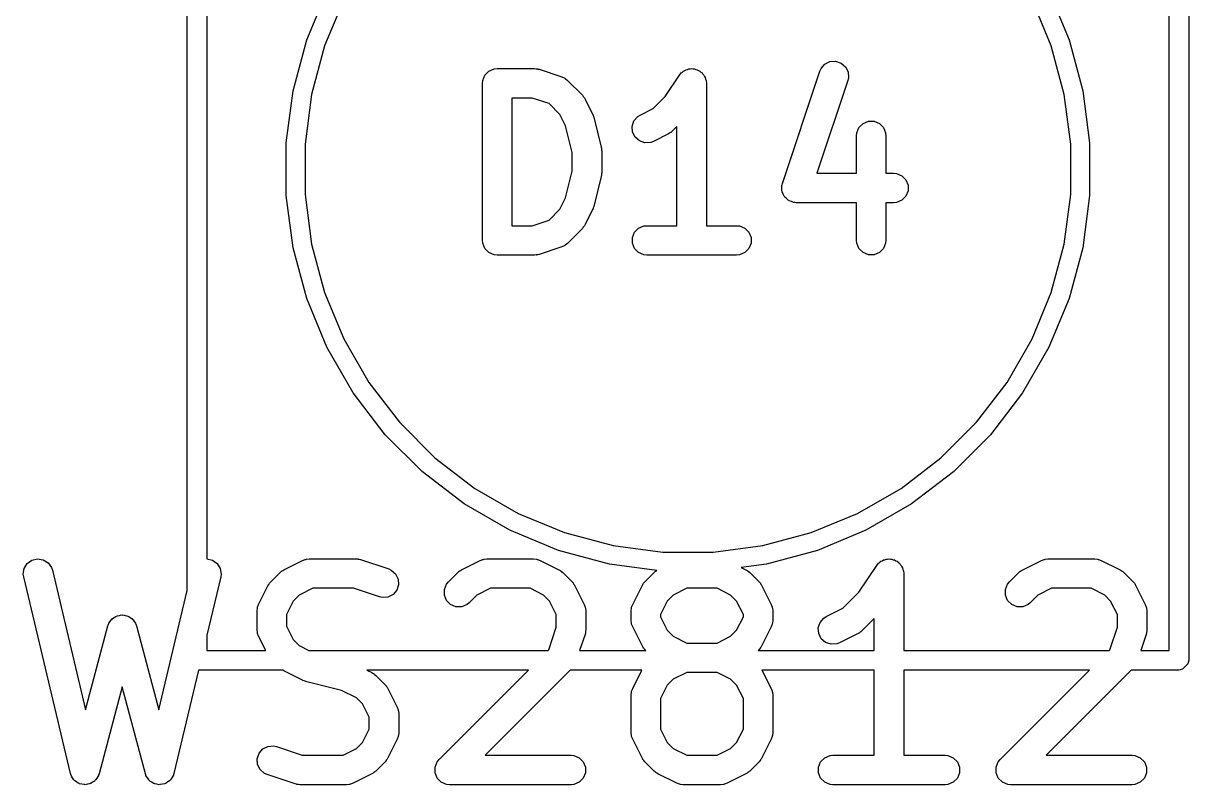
# Model space of a CAD drawing. Header units: millimetres. Extents: x 73 to 176, y -160 to -92.
# Drawn here: x 89.54 to 95.47, y -100.07 to -96.19 of the extents above; entities that cross this region are included whole.
import ezdxf

# ---------------------------------------------------------------- set-up
doc = ezdxf.new("R2010")
doc.units = ezdxf.units.MM
doc.layers.add('F.Fab', color=9, linetype='CONTINUOUS', true_color=0xafafaf)

msp = doc.modelspace()

# ---------------------------------------------------------------- linework, layer by layer
at = {"layer": 'F.Fab', "linetype": 'CONTINUOUS'}
for p, q in [((90.371, -99.077014), (90.371, -94.432)), ((95.471, -94.432), (95.471, -99.432)), ((95.371, -99.382), (95.371, -94.482)), ((90.471, -95.45271), (90.471, -98.915938)), ((90.979793, -96.273049), (91.082411, -96.025308)), ((91.168346, -96.067687), (91.070524, -96.303848)), ((94.771476, -96.303848), (94.673654, -96.067687)), ((94.759589, -96.025308), (94.862207, -96.273049)), ((90.91039, -96.532065), (90.979793, -96.273049)), ((91.070524, -96.303848), (91.004365, -96.550758)), ((94.837635, -96.550758), (94.771476, -96.303848)), ((94.862207, -96.273049), (94.93161, -96.532065)), ((91.887211, -96.452627), (91.907903, -96.431935)), ((91.907903, -96.431935), (91.934939, -96.420736)), ((91.934939, -96.420736), (91.949571, -96.419295)), ((91.949571, -96.419295), (92.140047, -96.419295)), ((92.140047, -96.419295), (92.147452, -96.420024)), ((92.147452, -96.420024), (92.149427, -96.419884)), ((92.149427, -96.419884), (92.152024, -96.420474)), ((92.152024, -96.420474), (92.154679, -96.420736)), ((92.154679, -96.420736), (92.15651, -96.421494)), ((92.15651, -96.421494), (92.163764, -96.423144)), ((92.163764, -96.423144), (92.27805, -96.461239)), ((92.893128, -96.437185), (92.898379, -96.431935)), ((92.898379, -96.431935), (92.905168, -96.429122)), ((92.905168, -96.429122), (92.911274, -96.425034)), ((92.911274, -96.425034), (92.918554, -96.423577)), ((92.918554, -96.423577), (92.925415, -96.420736)), ((92.925415, -96.420736), (92.932764, -96.420736)), ((92.932764, -96.420736), (92.939969, -96.419295)), ((92.939969, -96.419295), (92.947253, -96.420736)), ((92.947253, -96.420736), (92.954679, -96.420736)), ((92.954679, -96.420736), (92.961467, -96.423547)), ((92.961467, -96.423547), (92.968676, -96.424974)), ((92.968676, -96.424974), (92.974854, -96.429093)), ((92.974854, -96.429093), (92.981715, -96.431935)), ((92.981715, -96.431935), (92.98691, -96.43713)), ((93.402229, -97.003911), (93.592706, -96.432483)), ((93.592706, -96.432483), (93.5987, -96.419058)), ((93.5987, -96.419058), (93.617874, -96.396951)), ((93.617874, -96.396951), (93.644047, -96.383864)), ((93.644047, -96.383864), (93.673237, -96.381789)), ((93.673237, -96.381789), (93.701, -96.391043)), ((93.701, -96.391043), (93.723107, -96.410217)), ((93.723107, -96.410217), (93.736193, -96.436391)), ((91.874571, -96.494295), (91.876012, -96.479663)), ((91.874571, -97.294295), (91.874571, -96.494295)), ((91.876012, -96.479663), (91.887211, -96.452627)), ((92.27805, -96.461239), (92.291475, -96.467233)), ((92.291475, -96.467233), (92.29351, -96.468998)), ((92.29351, -96.468998), (92.296001, -96.47003)), ((92.296001, -96.47003), (92.307366, -96.479357)), ((92.307366, -96.479357), (92.383556, -96.555547)), ((92.80557, -96.5608), (92.877643, -96.452692)), ((92.877643, -96.452692), (92.877677, -96.452649)), ((92.877677, -96.452649), (92.877687, -96.452627)), ((92.877687, -96.452627), (92.877738, -96.452575)), ((92.877738, -96.452575), (92.886959, -96.441317)), ((92.886959, -96.441317), (92.893128, -96.437185)), ((92.98691, -96.43713), (92.993025, -96.441207)), ((92.993025, -96.441207), (92.997156, -96.447376)), ((92.997156, -96.447376), (93.002407, -96.452627)), ((93.002407, -96.452627), (93.005219, -96.459416)), ((93.005219, -96.459416), (93.009308, -96.465522)), ((93.009308, -96.465522), (93.010764, -96.472802)), ((93.010764, -96.472802), (93.013606, -96.479663)), ((93.013606, -96.479663), (93.015031, -96.494141)), ((93.015031, -96.494141), (93.015047, -96.494217)), ((93.015047, -96.494217), (93.015041, -96.494242)), ((93.015041, -96.494242), (93.015047, -96.494295)), ((93.015047, -96.494295), (93.015047, -97.219295)), ((93.735008, -96.479917), (93.577437, -96.952628)), ((93.738268, -96.465581), (93.735008, -96.479917)), ((93.736193, -96.436391), (93.738268, -96.465581)), ((90.875389, -96.797924), (90.91039, -96.532065)), ((91.004365, -96.550758), (90.971, -96.80419)), ((94.871, -96.80419), (94.837635, -96.550758)), ((94.93161, -96.532065), (94.966611, -96.797924)), ((92.127877, -96.569295), (92.024571, -96.569295)), ((92.024571, -96.569295), (92.024571, -97.219295)), ((92.213819, -96.597942), (92.127877, -96.569295)), ((92.268883, -96.653006), (92.213819, -96.597942)), ((92.383556, -96.555547), (92.388276, -96.561297)), ((92.388276, -96.561297), (92.389773, -96.562596)), ((92.389773, -96.562596), (92.391192, -96.56485)), ((92.391192, -96.56485), (92.392884, -96.566912)), ((92.392884, -96.566912), (92.393642, -96.568744)), ((92.393642, -96.568744), (92.397605, -96.575039)), ((92.397605, -96.575039), (92.4357, -96.65123)), ((92.743238, -96.623131), (92.80557, -96.5608)), ((92.297853, -96.710945), (92.268883, -96.653006)), ((92.4357, -96.65123), (92.436109, -96.652299)), ((92.436109, -96.652299), (92.436432, -96.652735)), ((92.436432, -96.652735), (92.43863, -96.658886)), ((92.43863, -96.658886), (92.440955, -96.664962)), ((92.440955, -96.664962), (92.440993, -96.6655)), ((92.440993, -96.6655), (92.441379, -96.66658)), ((92.441379, -96.66658), (92.479475, -96.818962)), ((92.646318, -96.685724), (92.665491, -96.663616)), ((92.665491, -96.663616), (92.677934, -96.655784)), ((92.677934, -96.655784), (92.743238, -96.623131)), ((92.331714, -96.846387), (92.297853, -96.710945)), ((92.637064, -96.713485), (92.646318, -96.685724)), ((92.639138, -96.742675), (92.637064, -96.713485)), ((92.865047, -96.713455), (92.840699, -96.737804)), ((92.865047, -97.219295), (92.865047, -96.713455)), ((93.780774, -96.746329), (93.791973, -96.719293)), ((93.791973, -96.719293), (93.812665, -96.698601)), ((93.812665, -96.698601), (93.839701, -96.687402)), ((93.839701, -96.687402), (93.868965, -96.687402)), ((93.868965, -96.687402), (93.896001, -96.698601)), ((93.896001, -96.698601), (93.916693, -96.719293)), ((93.916693, -96.719293), (93.927892, -96.746329)), ((92.652225, -96.76885), (92.639138, -96.742675)), ((92.674333, -96.788023), (92.652225, -96.76885)), ((92.702094, -96.797277), (92.674333, -96.788023)), ((92.745016, -96.789948), (92.731284, -96.795203)), ((92.821207, -96.751853), (92.745016, -96.789948)), ((92.827506, -96.747888), (92.821207, -96.751853)), ((92.829334, -96.747131), (92.827506, -96.747888)), ((92.83139, -96.745442), (92.829334, -96.747131)), ((92.83365, -96.744021), (92.83139, -96.745442)), ((92.834949, -96.742522), (92.83365, -96.744021)), ((92.840699, -96.737804), (92.834949, -96.742522)), ((93.779333, -96.760961), (93.780774, -96.746329)), ((93.779333, -96.952628), (93.779333, -96.760961)), ((93.927892, -96.746329), (93.929333, -96.760961)), ((93.929333, -96.760961), (93.929333, -96.952628)), ((90.875389, -96.80419), (90.875389, -96.797924)), ((90.875389, -97.066076), (90.875389, -96.80419)), ((90.971, -96.80419), (90.971, -97.05981)), ((92.331714, -96.942202), (92.331714, -96.846387)), ((92.479475, -96.818962), (92.47985, -96.821498)), ((92.47985, -96.821498), (92.480273, -96.82252)), ((92.480273, -96.82252), (92.480815, -96.828032)), ((92.480815, -96.828032), (92.481625, -96.833506)), ((92.481625, -96.833506), (92.481462, -96.834598)), ((92.481462, -96.834598), (92.481714, -96.837152)), ((92.481714, -96.837152), (92.481714, -96.951438)), ((92.731284, -96.795203), (92.702094, -96.797277)), ((94.871, -97.05981), (94.871, -96.80419)), ((94.966611, -96.797924), (94.966611, -97.066076)), ((92.297853, -97.077643), (92.331714, -96.942202)), ((92.47985, -96.967091), (92.479475, -96.969628)), ((92.480273, -96.96607), (92.47985, -96.967091)), ((92.480815, -96.960557), (92.480273, -96.96607)), ((92.481625, -96.955084), (92.480815, -96.960557)), ((92.481714, -96.951438), (92.481462, -96.953991)), ((92.481462, -96.953991), (92.481625, -96.955084)), ((93.577437, -96.952628), (93.779333, -96.952628)), ((93.929333, -96.952628), (93.968619, -96.952628)), ((93.968619, -96.952628), (93.983251, -96.954069)), ((93.983251, -96.954069), (94.010287, -96.965268)), ((94.010287, -96.965268), (94.030979, -96.98596)), ((92.479475, -96.969628), (92.441379, -97.12201)), ((93.398969, -97.018248), (93.399821, -97.014501)), ((93.399821, -97.030239), (93.398969, -97.018248)), ((93.399821, -97.012996), (93.400579, -97.011164)), ((93.399821, -97.014501), (93.399821, -97.012996)), ((93.400579, -97.011164), (93.402229, -97.003911)), ((94.030979, -96.98596), (94.042178, -97.012996)), ((94.042178, -97.012996), (94.042178, -97.04226)), ((90.91039, -97.331935), (90.875389, -97.066076)), ((90.971, -97.05981), (91.004365, -97.313242)), ((92.268883, -97.135582), (92.297853, -97.077643)), ((93.399821, -97.04226), (93.399821, -97.030239)), ((93.400851, -97.044748), (93.399821, -97.04226)), ((93.401043, -97.047438), (93.400851, -97.044748)), ((93.406421, -97.058194), (93.401043, -97.047438)), ((93.41102, -97.069296), (93.406421, -97.058194)), ((93.412924, -97.0712), (93.41102, -97.069296)), ((93.41413, -97.073611), (93.412924, -97.0712)), ((93.423212, -97.081488), (93.41413, -97.073611)), ((93.431712, -97.089988), (93.423212, -97.081488)), ((94.030979, -97.069296), (94.010287, -97.089988)), ((94.042178, -97.04226), (94.030979, -97.069296)), ((94.837635, -97.313242), (94.871, -97.05981)), ((94.966611, -97.066076), (94.93161, -97.331935)), ((92.213818, -97.190648), (92.268883, -97.135582)), ((92.4357, -97.13736), (92.397605, -97.21355)), ((92.436109, -97.13629), (92.4357, -97.13736)), ((92.436432, -97.135855), (92.436109, -97.13629)), ((92.43863, -97.129703), (92.436432, -97.135855)), ((92.440955, -97.123628), (92.43863, -97.129703)), ((92.440993, -97.123089), (92.440955, -97.123628)), ((92.441379, -97.12201), (92.440993, -97.123089)), ((93.4342, -97.091018), (93.431712, -97.089988)), ((93.436237, -97.092785), (93.4342, -97.091018)), ((93.44764, -97.096586), (93.436237, -97.092785)), ((93.458748, -97.101187), (93.44764, -97.096586)), ((93.462574, -97.101563), (93.458748, -97.101187)), ((93.464, -97.102039), (93.462574, -97.101563)), ((93.465974, -97.101898), (93.464, -97.102039)), ((93.47338, -97.102628), (93.465974, -97.101898)), ((93.779333, -97.102628), (93.47338, -97.102628)), ((93.779333, -97.294295), (93.779333, -97.102628)), ((93.968619, -97.102628), (93.929333, -97.102628)), ((93.929333, -97.102628), (93.929333, -97.294295)), ((93.983251, -97.101187), (93.968619, -97.102628)), ((94.010287, -97.089988), (93.983251, -97.101187)), ((92.127877, -97.219295), (92.213818, -97.190648)), ((92.024571, -97.219295), (92.127877, -97.219295)), ((92.383557, -97.233041), (92.307366, -97.309233)), ((92.388274, -97.227292), (92.383557, -97.233041)), ((92.389773, -97.225993), (92.388274, -97.227292)), ((92.391194, -97.223734), (92.389773, -97.225993)), ((92.392884, -97.221676), (92.391194, -97.223734)), ((92.393641, -97.219846), (92.392884, -97.221676)), ((92.397605, -97.21355), (92.393641, -97.219846)), ((92.637916, -97.279663), (92.649115, -97.252627)), ((92.649115, -97.252627), (92.669807, -97.231935)), ((92.669807, -97.231935), (92.696843, -97.220736)), ((92.696843, -97.220736), (92.711475, -97.219295)), ((92.711475, -97.219295), (92.865047, -97.219295)), ((93.015047, -97.219295), (93.168618, -97.219295)), ((93.168618, -97.219295), (93.18325, -97.220736)), ((93.18325, -97.220736), (93.210286, -97.231935)), ((93.210286, -97.231935), (93.230978, -97.252627)), ((93.230978, -97.252627), (93.242177, -97.279663)), ((91.004365, -97.313242), (91.070524, -97.560152)), ((91.876012, -97.308927), (91.874571, -97.294295)), ((91.887211, -97.335963), (91.876012, -97.308927)), ((92.291475, -97.321357), (92.27805, -97.327351)), ((92.29351, -97.319591), (92.291475, -97.321357)), ((92.296001, -97.31856), (92.29351, -97.319591)), ((92.307366, -97.309233), (92.296001, -97.31856)), ((92.637916, -97.308927), (92.637916, -97.279663)), ((92.649115, -97.335963), (92.637916, -97.308927)), ((93.242177, -97.308927), (93.230978, -97.335963)), ((93.242177, -97.279663), (93.242177, -97.308927)), ((93.780774, -97.308927), (93.779333, -97.294295)), ((93.791973, -97.335963), (93.780774, -97.308927)), ((93.927892, -97.308927), (93.916693, -97.335963)), ((93.929333, -97.294295), (93.927892, -97.308927)), ((94.771476, -97.560152), (94.837635, -97.313242)), ((90.979793, -97.590951), (90.91039, -97.331935)), ((91.907903, -97.356655), (91.887211, -97.335963)), ((91.934939, -97.367854), (91.907903, -97.356655)), ((91.949571, -97.369295), (91.934939, -97.367854)), ((92.140047, -97.369295), (91.949571, -97.369295)), ((92.147452, -97.368565), (92.140047, -97.369295)), ((92.149427, -97.368706), (92.147452, -97.368565)), ((92.152024, -97.368115), (92.149427, -97.368706)), ((92.154679, -97.367854), (92.152024, -97.368115)), ((92.15651, -97.367095), (92.154679, -97.367854)), ((92.163764, -97.365446), (92.15651, -97.367095)), ((92.27805, -97.327351), (92.163764, -97.365446)), ((92.669807, -97.356655), (92.649115, -97.335963)), ((92.696843, -97.367854), (92.669807, -97.356655)), ((92.711475, -97.369295), (92.696843, -97.367854)), ((93.168618, -97.369295), (92.711475, -97.369295)), ((93.18325, -97.367854), (93.168618, -97.369295)), ((93.210286, -97.356655), (93.18325, -97.367854)), ((93.230978, -97.335963), (93.210286, -97.356655)), ((93.812665, -97.356655), (93.791973, -97.335963)), ((93.839701, -97.367854), (93.812665, -97.356655)), ((93.868965, -97.367854), (93.839701, -97.367854)), ((93.896001, -97.356655), (93.868965, -97.367854)), ((93.916693, -97.335963), (93.896001, -97.356655)), ((94.93161, -97.331935), (94.862207, -97.590951)), ((91.070524, -97.560152), (91.168346, -97.796313)), ((94.673654, -97.796313), (94.771476, -97.560152)), ((91.082411, -97.838692), (90.979793, -97.590951)), ((94.862207, -97.590951), (94.759589, -97.838692)), ((91.168346, -97.796313), (91.296155, -98.017686)), ((94.545845, -98.017686), (94.673654, -97.796313)), ((91.216487, -98.070919), (91.082411, -97.838692)), ((94.759589, -97.838692), (94.625513, -98.070919)), ((91.296155, -98.017686), (91.451767, -98.220483)), ((94.390233, -98.220483), (94.545845, -98.017686)), ((91.379728, -98.283659), (91.216487, -98.070919)), ((94.625513, -98.070919), (94.462272, -98.283659)), ((91.451767, -98.220483), (91.632517, -98.401233)), ((94.209483, -98.401233), (94.390233, -98.220483)), ((91.569341, -98.473272), (91.379728, -98.283659)), ((94.462272, -98.283659), (94.272659, -98.473272)), ((91.632517, -98.401233), (91.835314, -98.556845)), ((94.006686, -98.556845), (94.209483, -98.401233)), ((91.782081, -98.636513), (91.569341, -98.473272)), ((94.272659, -98.473272), (94.059919, -98.636513)), ((91.835314, -98.556845), (92.056687, -98.684654)), ((93.785313, -98.684654), (94.006686, -98.556845)), ((92.014308, -98.770589), (91.782081, -98.636513)), ((92.056687, -98.684654), (92.292848, -98.782476)), ((93.549152, -98.782476), (93.785313, -98.684654)), ((94.059919, -98.636513), (93.827692, -98.770589)), ((92.262049, -98.873207), (92.014308, -98.770589)), ((92.292848, -98.782476), (92.539758, -98.848635)), ((93.302242, -98.848635), (93.549152, -98.782476)), ((93.827692, -98.770589), (93.579951, -98.873207)), ((92.539758, -98.848635), (92.79319, -98.882)), ((93.04881, -98.882), (93.302242, -98.848635)), ((89.556497, -98.939806), (89.580204, -98.922649)), ((89.580204, -98.922649), (89.608672, -98.915871)), ((89.608672, -98.915871), (89.637567, -98.920504)), ((89.637567, -98.920504), (89.662489, -98.93584)), ((90.471, -98.915938), (90.471423, -98.915871)), ((90.471423, -98.915871), (90.499891, -98.92265)), ((90.499891, -98.92265), (90.523598, -98.939806)), ((90.863649, -98.971356), (90.958887, -98.923737)), ((90.958887, -98.923737), (90.972618, -98.918482)), ((90.972618, -98.918482), (90.975307, -98.91829)), ((90.975307, -98.91829), (90.977796, -98.91726)), ((90.977796, -98.91726), (90.992428, -98.915819)), ((90.992428, -98.915819), (91.230523, -98.915819)), ((91.230523, -98.915819), (91.237928, -98.916548)), ((91.237928, -98.916548), (91.239903, -98.916408)), ((91.239903, -98.916408), (91.2425, -98.916998)), ((91.2425, -98.916998), (91.245155, -98.91726)), ((91.245155, -98.91726), (91.246986, -98.918018)), ((91.246986, -98.918018), (91.25424, -98.919668)), ((91.25424, -98.919668), (91.397097, -98.967287)), ((91.768411, -98.971356), (91.863649, -98.923737)), ((91.863649, -98.923737), (91.87738, -98.918482)), ((91.87738, -98.918482), (91.880069, -98.91829)), ((91.880069, -98.91829), (91.882558, -98.91726)), ((91.882558, -98.91726), (91.89719, -98.915819)), ((91.89719, -98.915819), (92.135285, -98.915819)), ((92.135285, -98.915819), (92.149917, -98.91726)), ((92.149917, -98.91726), (92.152406, -98.918291)), ((92.152406, -98.918291), (92.155094, -98.918482)), ((92.155094, -98.918482), (92.168826, -98.923737)), ((92.168826, -98.923737), (92.264064, -98.971356)), ((92.521065, -98.94261), (92.262049, -98.873207)), ((92.79319, -98.882), (93.04881, -98.882)), ((93.579951, -98.873207), (93.320935, -98.94261)), ((93.903141, -98.928459), (93.90993, -98.925646)), ((93.90993, -98.925646), (93.916036, -98.921558)), ((93.916036, -98.921558), (93.923316, -98.920101)), ((93.923316, -98.920101), (93.930177, -98.91726)), ((93.930177, -98.91726), (93.937525, -98.91726)), ((93.937525, -98.91726), (93.94473, -98.915819)), ((93.94473, -98.915819), (93.952014, -98.91726)), ((93.952014, -98.91726), (93.959441, -98.91726)), ((93.959441, -98.91726), (93.966229, -98.920072)), ((93.966229, -98.920072), (93.973438, -98.921498)), ((93.973438, -98.921498), (93.979617, -98.925617)), ((93.979617, -98.925617), (93.986477, -98.928459)), ((94.625554, -98.971356), (94.720792, -98.923737)), ((94.720792, -98.923737), (94.734523, -98.918482)), ((94.734523, -98.918482), (94.737212, -98.91829)), ((94.737212, -98.91829), (94.739701, -98.91726)), ((94.739701, -98.91726), (94.754333, -98.915819)), ((94.754333, -98.915819), (94.992428, -98.915819)), ((94.992428, -98.915819), (95.00706, -98.91726)), ((95.00706, -98.91726), (95.009549, -98.918291)), ((95.009549, -98.918291), (95.012237, -98.918482)), ((95.012237, -98.918482), (95.025969, -98.923737)), ((95.025969, -98.923737), (95.121207, -98.971356)), ((89.536528, -98.993623), (89.541161, -98.964728)), ((89.541161, -98.964728), (89.556497, -98.939806)), ((89.662489, -98.93584), (89.679646, -98.959547)), ((89.679646, -98.959547), (89.684436, -98.973447)), ((89.684436, -98.973447), (89.853687, -99.684303)), ((90.523598, -98.939806), (90.538934, -98.964728)), ((90.538934, -98.964728), (90.543567, -98.993623)), ((90.796538, -99.033024), (90.844157, -98.985405)), ((90.844157, -98.985405), (90.849906, -98.980686)), ((90.849906, -98.980686), (90.851206, -98.979188)), ((90.851206, -98.979188), (90.853465, -98.977766)), ((90.853465, -98.977766), (90.855522, -98.976078)), ((90.855522, -98.976078), (90.857349, -98.97532)), ((90.857349, -98.97532), (90.863649, -98.971356)), ((91.397097, -98.967287), (91.410522, -98.973281)), ((91.410522, -98.973281), (91.432629, -98.992455)), ((91.7013, -99.033024), (91.748919, -98.985405)), ((91.748919, -98.985405), (91.754668, -98.980686)), ((91.754668, -98.980686), (91.755968, -98.979188)), ((91.755968, -98.979188), (91.758227, -98.977766)), ((91.758227, -98.977766), (91.760284, -98.976078)), ((91.760284, -98.976078), (91.762111, -98.97532)), ((91.762111, -98.97532), (91.768411, -98.971356)), ((92.264064, -98.971356), (92.270363, -98.97532)), ((92.270363, -98.97532), (92.272191, -98.976078)), ((92.272191, -98.976078), (92.274247, -98.977766)), ((92.274247, -98.977766), (92.276507, -98.979188)), ((92.276507, -98.979188), (92.277806, -98.980686)), ((92.277806, -98.980686), (92.283556, -98.985405)), ((92.283556, -98.985405), (92.331175, -99.033024)), ((92.763393, -98.974513), (92.521065, -98.94261)), ((92.7013, -99.033024), (92.748919, -98.985405)), ((92.748919, -98.985405), (92.754668, -98.980686)), ((92.754668, -98.980686), (92.755968, -98.979188)), ((92.755968, -98.979188), (92.758227, -98.977766)), ((92.758227, -98.977766), (92.760284, -98.976078)), ((92.760284, -98.976078), (92.762111, -98.97532)), ((92.762111, -98.97532), (92.763393, -98.974513)), ((93.320935, -98.94261), (93.192714, -98.95949)), ((93.192714, -98.95949), (93.216445, -98.971356)), ((93.216445, -98.971356), (93.222744, -98.97532)), ((93.222744, -98.97532), (93.224572, -98.976078)), ((93.224572, -98.976078), (93.226628, -98.977766)), ((93.226628, -98.977766), (93.228888, -98.979188)), ((93.228888, -98.979188), (93.230187, -98.980686)), ((93.230187, -98.980686), (93.235937, -98.985405)), ((93.235937, -98.985405), (93.283556, -99.033024)), ((93.791285, -99.085896), (93.882405, -98.949216)), ((93.882405, -98.949216), (93.882439, -98.949173)), ((93.882439, -98.949173), (93.882449, -98.949151)), ((93.882449, -98.949151), (93.8825, -98.949099)), ((93.8825, -98.949099), (93.891721, -98.937841)), ((93.891721, -98.937841), (93.89789, -98.933709)), ((93.89789, -98.933709), (93.903141, -98.928459)), ((93.986477, -98.928459), (93.99167, -98.933652)), ((93.99167, -98.933652), (93.997787, -98.93773)), ((93.997787, -98.93773), (94.00192, -98.943902)), ((94.00192, -98.943902), (94.007169, -98.949151)), ((94.007169, -98.949151), (94.00998, -98.955938)), ((94.00998, -98.955938), (94.01407, -98.962045)), ((94.01407, -98.962045), (94.015526, -98.969326)), ((94.015526, -98.969326), (94.018368, -98.976187)), ((94.018368, -98.976187), (94.019793, -98.990663)), ((94.558443, -99.033024), (94.606062, -98.985405)), ((94.606062, -98.985405), (94.611811, -98.980686)), ((94.611811, -98.980686), (94.613111, -98.979188)), ((94.613111, -98.979188), (94.61537, -98.977766)), ((94.61537, -98.977766), (94.617427, -98.976078)), ((94.617427, -98.976078), (94.619254, -98.97532)), ((94.619254, -98.97532), (94.625554, -98.971356)), ((95.121207, -98.971356), (95.127506, -98.97532)), ((95.127506, -98.97532), (95.129334, -98.976078)), ((95.129334, -98.976078), (95.13139, -98.977766)), ((95.13139, -98.977766), (95.13365, -98.979188)), ((95.13365, -98.979188), (95.134949, -98.980686)), ((95.134949, -98.980686), (95.140699, -98.985405)), ((95.140699, -98.985405), (95.188318, -99.033024)), ((89.538516, -99.008191), (89.536528, -98.993623)), ((89.776611, -100.008191), (89.538516, -99.008191)), ((90.541579, -99.008191), (90.471, -99.304621)), ((90.543567, -98.993623), (90.541579, -99.008191)), ((90.782489, -99.052516), (90.786453, -99.046216)), ((90.786453, -99.046216), (90.787211, -99.044389)), ((90.787211, -99.044389), (90.788899, -99.042332)), ((90.788899, -99.042332), (90.790321, -99.040073)), ((90.790321, -99.040073), (90.791819, -99.038773)), ((90.791819, -99.038773), (90.796538, -99.033024)), ((91.432629, -98.992455), (91.445716, -99.018628)), ((91.445716, -99.018628), (91.447791, -99.047818)), ((91.680774, -99.071426), (91.691973, -99.044389)), ((91.691973, -99.044389), (91.7013, -99.033024)), ((92.331175, -99.033024), (92.335893, -99.038773)), ((92.335893, -99.038773), (92.337392, -99.040073)), ((92.337392, -99.040073), (92.338813, -99.042332)), ((92.338813, -99.042332), (92.340502, -99.044389)), ((92.340502, -99.044389), (92.341259, -99.046216)), ((92.341259, -99.046216), (92.345224, -99.052516)), ((92.687251, -99.052516), (92.691215, -99.046216)), ((92.691215, -99.046216), (92.691973, -99.044389)), ((92.691973, -99.044389), (92.693661, -99.042332)), ((92.693661, -99.042332), (92.695083, -99.040073)), ((92.695083, -99.040073), (92.696581, -99.038773)), ((92.696581, -99.038773), (92.7013, -99.033024)), ((93.283556, -99.033024), (93.288274, -99.038773)), ((93.288274, -99.038773), (93.289773, -99.040073)), ((93.289773, -99.040073), (93.291194, -99.042332)), ((93.291194, -99.042332), (93.292883, -99.044389)), ((93.292883, -99.044389), (93.29364, -99.046216)), ((93.29364, -99.046216), (93.297605, -99.052516)), ((94.019793, -98.990663), (94.019809, -98.99074)), ((94.019809, -98.99074), (94.019803, -98.990766)), ((94.019803, -98.990766), (94.019809, -98.990819)), ((94.019809, -98.990819), (94.019809, -99.382)), ((94.537917, -99.071426), (94.549116, -99.044389)), ((94.549116, -99.044389), (94.558443, -99.033024)), ((95.188318, -99.033024), (95.193036, -99.038773)), ((95.193036, -99.038773), (95.194535, -99.040073)), ((95.194535, -99.040073), (95.195956, -99.042332)), ((95.195956, -99.042332), (95.197645, -99.044389)), ((95.197645, -99.044389), (95.198402, -99.046216)), ((95.198402, -99.046216), (95.202367, -99.052516)), ((90.226406, -99.684303), (90.371, -99.077014)), ((90.73487, -99.147754), (90.782489, -99.052516)), ((90.941617, -99.100077), (90.91121, -99.130484)), ((91.010133, -99.065819), (90.941617, -99.100077)), ((91.218353, -99.065819), (91.010133, -99.065819)), ((91.349662, -99.109589), (91.218353, -99.065819)), ((91.419363, -99.097688), (91.393189, -99.110774)), ((91.438537, -99.07558), (91.419363, -99.097688)), ((91.447791, -99.047818), (91.438537, -99.07558)), ((91.680774, -99.100688), (91.680774, -99.071426)), ((91.691973, -99.127725), (91.680774, -99.100688)), ((91.846379, -99.100077), (91.807366, -99.13909)), ((91.914895, -99.065819), (91.846379, -99.100077)), ((92.11758, -99.065819), (91.914895, -99.065819)), ((92.186096, -99.100077), (92.11758, -99.065819)), ((92.216503, -99.130484), (92.186096, -99.100077)), ((92.345224, -99.052516), (92.392843, -99.147754)), ((92.639632, -99.147754), (92.687251, -99.052516)), ((92.846379, -99.100077), (92.815972, -99.130484)), ((92.914895, -99.065819), (92.846379, -99.100077)), ((93.069961, -99.065819), (92.914895, -99.065819)), ((93.138477, -99.100077), (93.069961, -99.065819)), ((93.168884, -99.130484), (93.138477, -99.100077)), ((93.297605, -99.052516), (93.345224, -99.147754)), ((93.709906, -99.167275), (93.791285, -99.085896)), ((94.537917, -99.100688), (94.537917, -99.071426)), ((94.549116, -99.127725), (94.537917, -99.100688)), ((94.703522, -99.100077), (94.664509, -99.13909)), ((94.772038, -99.065819), (94.703522, -99.100077)), ((94.974723, -99.065819), (94.772038, -99.065819)), ((95.043239, -99.100077), (94.974723, -99.065819)), ((95.073646, -99.130484), (95.043239, -99.100077)), ((95.202367, -99.052516), (95.249986, -99.147754)), ((90.728393, -99.166663), (90.729424, -99.164173)), ((90.729424, -99.164173), (90.729615, -99.161486)), ((90.729615, -99.161486), (90.73487, -99.147754)), ((90.91121, -99.130484), (90.876952, -99.199)), ((91.363999, -99.112849), (91.349662, -99.109589)), ((91.393189, -99.110774), (91.363999, -99.112849)), ((91.712665, -99.148417), (91.691973, -99.127725)), ((91.739702, -99.159616), (91.712665, -99.148417)), ((91.768964, -99.159616), (91.739702, -99.159616)), ((91.796001, -99.148417), (91.768964, -99.159616)), ((91.807366, -99.13909), (91.796001, -99.148417)), ((92.250761, -99.199), (92.216503, -99.130484)), ((92.392843, -99.147754), (92.398098, -99.161485)), ((92.398098, -99.161485), (92.398289, -99.164174)), ((92.398289, -99.164174), (92.39932, -99.166663)), ((92.633155, -99.166663), (92.634186, -99.164173)), ((92.634186, -99.164173), (92.634377, -99.161486)), ((92.634377, -99.161486), (92.639632, -99.147754)), ((92.815972, -99.130484), (92.781714, -99.199)), ((93.203142, -99.199), (93.168884, -99.130484)), ((93.345224, -99.147754), (93.350479, -99.161485)), ((93.350479, -99.161485), (93.35067, -99.164174)), ((93.35067, -99.164174), (93.351701, -99.166663)), ((94.569808, -99.148417), (94.549116, -99.127725)), ((94.596845, -99.159616), (94.569808, -99.148417)), ((94.626107, -99.159616), (94.596845, -99.159616)), ((94.653144, -99.148417), (94.626107, -99.159616)), ((94.664509, -99.13909), (94.653144, -99.148417)), ((95.107904, -99.199), (95.073646, -99.130484)), ((95.249986, -99.147754), (95.255241, -99.161485)), ((95.255241, -99.161485), (95.255432, -99.164174)), ((95.255432, -99.164174), (95.256463, -99.166663)), ((89.983718, -99.227015), (89.987575, -99.224062)), ((89.987575, -99.224062), (89.990529, -99.220204)), ((89.990529, -99.220204), (89.999096, -99.215243)), ((89.999096, -99.215243), (90.006956, -99.209228)), ((90.006956, -99.209228), (90.011648, -99.207976)), ((90.011648, -99.207976), (90.015854, -99.205542)), ((90.015854, -99.205542), (90.025671, -99.204237)), ((90.025671, -99.204237), (90.035232, -99.201688)), ((90.035232, -99.201688), (90.040044, -99.202327)), ((90.040044, -99.202327), (90.044863, -99.201687)), ((90.044863, -99.201687), (90.054433, -99.204239)), ((90.054433, -99.204239), (90.06424, -99.205542)), ((90.06424, -99.205542), (90.068441, -99.207974)), ((90.068441, -99.207974), (90.073138, -99.209227)), ((90.073138, -99.209227), (90.081, -99.215245)), ((90.081, -99.215245), (90.089565, -99.220204)), ((90.089565, -99.220204), (90.092517, -99.224061)), ((90.092517, -99.224061), (90.096376, -99.227015)), ((90.726952, -99.181295), (90.728393, -99.166663)), ((90.726952, -99.276533), (90.726952, -99.181295)), ((90.876952, -99.199), (90.876952, -99.258828)), ((92.250761, -99.264363), (92.250761, -99.199)), ((92.39932, -99.166663), (92.400761, -99.181295)), ((92.400761, -99.181295), (92.400761, -99.276533)), ((92.631714, -99.181295), (92.633155, -99.166663)), ((92.631714, -99.228914), (92.631714, -99.181295)), ((92.781714, -99.199), (92.781714, -99.211209)), ((92.781714, -99.211209), (92.815972, -99.279725)), ((93.168884, -99.279725), (93.203142, -99.211209)), ((93.203142, -99.211209), (93.203142, -99.199)), ((93.351701, -99.166663), (93.353142, -99.181295)), ((93.353142, -99.181295), (93.353142, -99.228914)), ((93.593938, -99.239391), (93.613111, -99.217283)), ((93.613111, -99.217283), (93.625554, -99.209451)), ((93.625554, -99.209451), (93.709906, -99.167275)), ((93.869809, -99.219504), (93.807366, -99.281947)), ((93.869809, -99.382), (93.869809, -99.219504)), ((95.107904, -99.264363), (95.107904, -99.199)), ((95.256463, -99.166663), (95.257904, -99.181295)), ((95.257904, -99.181295), (95.257904, -99.276533)), ((89.853687, -99.684303), (89.967579, -99.257208)), ((89.967579, -99.257208), (89.968864, -99.253779)), ((89.968864, -99.253779), (89.969056, -99.25234)), ((89.969056, -99.25234), (89.970045, -99.25063)), ((89.970045, -99.25063), (89.972742, -99.243441)), ((89.972742, -99.243441), (89.978759, -99.23558)), ((89.978759, -99.23558), (89.983718, -99.227015)), ((90.096376, -99.227015), (90.101337, -99.235583)), ((90.101337, -99.235583), (90.107352, -99.243442)), ((90.107352, -99.243442), (90.110046, -99.250626)), ((90.110046, -99.250626), (90.111038, -99.252339)), ((90.111038, -99.252339), (90.111229, -99.25378)), ((90.111229, -99.25378), (90.112515, -99.257208)), ((90.112515, -99.257208), (90.226406, -99.684303)), ((90.728393, -99.291165), (90.726952, -99.276533)), ((90.876952, -99.258828), (90.91121, -99.327344)), ((92.212589, -99.378876), (92.250761, -99.264363)), ((92.400761, -99.276533), (92.400031, -99.283939)), ((92.633155, -99.243546), (92.631714, -99.228914)), ((92.634186, -99.246035), (92.633155, -99.243546)), ((92.634377, -99.248723), (92.634186, -99.246035)), ((92.639632, -99.262455), (92.634377, -99.248723)), ((92.687251, -99.357693), (92.639632, -99.262455)), ((92.815972, -99.279725), (92.846379, -99.310132)), ((93.138477, -99.310132), (93.168884, -99.279725)), ((93.345224, -99.262455), (93.297605, -99.357693)), ((93.350479, -99.248724), (93.345224, -99.262455)), ((93.35067, -99.246034), (93.350479, -99.248724)), ((93.351701, -99.243546), (93.35067, -99.246034)), ((93.353142, -99.228914), (93.351701, -99.243546)), ((93.584684, -99.267152), (93.593938, -99.239391)), ((93.586758, -99.296342), (93.584684, -99.267152)), ((93.807366, -99.281947), (93.801616, -99.286665)), ((95.069732, -99.378876), (95.107904, -99.264363)), ((95.257904, -99.276533), (95.257174, -99.283939)), ((90.471, -99.304621), (90.471, -99.382)), ((90.729424, -99.293654), (90.728393, -99.291165)), ((90.729615, -99.296342), (90.729424, -99.293654)), ((90.73487, -99.310074), (90.729615, -99.296342)), ((90.770833, -99.382), (90.73487, -99.310074)), ((90.91121, -99.327344), (90.941617, -99.357751)), ((92.396912, -99.300251), (92.369662, -99.382)), ((92.398561, -99.292995), (92.396912, -99.300251)), ((92.39932, -99.291165), (92.398561, -99.292995)), ((92.399581, -99.288511), (92.39932, -99.291165)), ((92.400172, -99.285914), (92.399581, -99.288511)), ((92.400031, -99.283939), (92.400172, -99.285914)), ((92.846379, -99.310132), (92.914895, -99.34439)), ((93.069961, -99.34439), (93.138477, -99.310132)), ((93.599845, -99.322517), (93.586758, -99.296342)), ((93.621953, -99.34169), (93.599845, -99.322517)), ((93.649714, -99.350944), (93.621953, -99.34169)), ((93.787874, -99.295996), (93.692636, -99.343615)), ((93.794173, -99.292031), (93.787874, -99.295996)), ((93.796001, -99.291274), (93.794173, -99.292031)), ((93.798057, -99.289585), (93.796001, -99.291274)), ((93.800317, -99.288164), (93.798057, -99.289585)), ((93.801616, -99.286665), (93.800317, -99.288164)), ((95.254055, -99.300251), (95.226805, -99.382)), ((95.255704, -99.292995), (95.254055, -99.300251)), ((95.256463, -99.291165), (95.255704, -99.292995)), ((95.256724, -99.288511), (95.256463, -99.291165)), ((95.257315, -99.285914), (95.256724, -99.288511)), ((95.257174, -99.283939), (95.257315, -99.285914)), ((90.471, -99.382), (90.770833, -99.382)), ((90.941617, -99.357751), (90.990116, -99.382)), ((90.990116, -99.382), (92.209465, -99.382)), ((92.209465, -99.382), (92.212589, -99.378876)), ((92.369662, -99.382), (92.706115, -99.382)), ((92.691215, -99.363992), (92.687251, -99.357693)), ((92.691973, -99.36582), (92.691215, -99.363992)), ((92.693661, -99.367876), (92.691973, -99.36582)), ((92.695083, -99.370136), (92.693661, -99.367876)), ((92.696581, -99.371435), (92.695083, -99.370136)), ((92.7013, -99.377185), (92.696581, -99.371435)), ((92.706115, -99.382), (92.7013, -99.377185)), ((92.914895, -99.34439), (93.069961, -99.34439)), ((93.283556, -99.377185), (93.278741, -99.382)), ((93.278741, -99.382), (93.869809, -99.382)), ((93.288274, -99.371435), (93.283556, -99.377185)), ((93.289773, -99.370136), (93.288274, -99.371435)), ((93.291194, -99.367876), (93.289773, -99.370136)), ((93.292883, -99.36582), (93.291194, -99.367876)), ((93.29364, -99.363992), (93.292883, -99.36582)), ((93.297605, -99.357693), (93.29364, -99.363992)), ((93.678904, -99.34887), (93.649714, -99.350944)), ((93.692636, -99.343615), (93.678904, -99.34887)), ((94.019809, -99.382), (95.066608, -99.382)), ((95.066608, -99.382), (95.069732, -99.378876)), ((95.226805, -99.382), (95.371, -99.382)), ((95.467194, -99.451134), (95.440134, -99.478194)), ((95.471, -99.432), (95.467194, -99.451134)), ((90.428767, -99.482), (90.303483, -100.008191)), ((90.856125, -99.482), (90.428767, -99.482)), ((90.857349, -99.482507), (90.856125, -99.482)), ((90.863649, -99.486472), (90.857349, -99.482507)), ((90.958887, -99.534091), (90.863649, -99.486472)), ((92.109465, -99.482), (91.285353, -99.482)), ((91.285353, -99.482), (91.311683, -99.495165)), ((91.311683, -99.495165), (91.317982, -99.499129)), ((91.317982, -99.499129), (91.31981, -99.499887)), ((91.31981, -99.499887), (91.321866, -99.501575)), ((91.321866, -99.501575), (91.324126, -99.502997)), ((91.324126, -99.502997), (91.325425, -99.504495)), ((91.325425, -99.504495), (91.331175, -99.509214)), ((91.331175, -99.509214), (91.378794, -99.556833)), ((91.653681, -99.937786), (92.109465, -99.482)), ((92.321598, -99.482), (91.88778, -99.915819)), ((92.686794, -99.482), (92.321598, -99.482)), ((92.639632, -99.576325), (92.686794, -99.482)), ((92.914895, -99.49439), (92.846379, -99.528648)), ((93.069961, -99.49439), (92.914895, -99.49439)), ((93.138477, -99.528648), (93.069961, -99.49439)), ((93.869809, -99.482), (93.298062, -99.482)), ((93.298062, -99.482), (93.345224, -99.576325)), ((93.869809, -99.915819), (93.869809, -99.482)), ((94.966608, -99.482), (94.019809, -99.482)), ((94.019809, -99.482), (94.019809, -99.915819)), ((94.510824, -99.937786), (94.966608, -99.482)), ((95.178741, -99.482), (94.744923, -99.915819)), ((95.421, -99.482), (95.178741, -99.482)), ((95.440134, -99.478194), (95.421, -99.482)), ((90.040046, -99.567613), (89.922039, -100.010144)), ((90.158055, -100.010144), (90.040046, -99.567613)), ((90.959956, -99.5345), (90.958887, -99.534091)), ((90.960392, -99.534823), (90.959956, -99.5345)), ((90.966528, -99.537015), (90.960392, -99.534823)), ((90.972618, -99.539346), (90.966528, -99.537015)), ((90.973158, -99.539384), (90.972618, -99.539346)), ((90.974238, -99.53977), (90.973158, -99.539384)), ((91.156728, -99.585392), (90.974238, -99.53977)), ((91.378794, -99.556833), (91.383512, -99.562582)), ((91.383512, -99.562582), (91.385011, -99.563882)), ((91.385011, -99.563882), (91.386432, -99.566141)), ((91.386432, -99.566141), (91.388121, -99.568198)), ((91.388121, -99.568198), (91.388878, -99.570025)), ((91.388878, -99.570025), (91.392843, -99.576325)), ((91.392843, -99.576325), (91.440462, -99.671563)), ((92.634377, -99.590057), (92.639632, -99.576325)), ((92.815972, -99.559055), (92.781714, -99.627571)), ((92.846379, -99.528648), (92.815972, -99.559055)), ((93.168884, -99.559055), (93.138477, -99.528648)), ((93.203142, -99.627571), (93.168884, -99.559055)), ((93.345224, -99.576325), (93.350479, -99.590056)), ((91.233715, -99.623886), (91.156728, -99.585392)), ((91.264122, -99.654293), (91.233715, -99.623886)), ((92.631714, -99.609866), (92.633155, -99.595234)), ((92.631714, -99.800342), (92.631714, -99.609866)), ((92.633155, -99.595234), (92.634186, -99.592744)), ((92.634186, -99.592744), (92.634377, -99.590057)), ((92.781714, -99.627571), (92.781714, -99.782637)), ((93.203142, -99.782637), (93.203142, -99.627571)), ((93.350479, -99.590056), (93.35067, -99.592745)), ((93.35067, -99.592745), (93.351701, -99.595234)), ((93.351701, -99.595234), (93.353142, -99.609866)), ((93.353142, -99.609866), (93.353142, -99.800342)), ((91.29838, -99.722809), (91.264122, -99.654293)), ((91.440462, -99.671563), (91.445717, -99.685294)), ((91.445717, -99.685294), (91.445908, -99.687983)), ((91.445908, -99.687983), (91.446939, -99.690472)), ((91.446939, -99.690472), (91.44838, -99.705104)), ((91.29838, -99.782637), (91.29838, -99.722809)), ((91.44838, -99.705104), (91.44838, -99.800342)), ((91.264121, -99.851153), (91.29838, -99.782637)), ((91.445908, -99.817462), (91.445717, -99.820152)), ((91.446939, -99.814974), (91.445908, -99.817462)), ((91.44838, -99.800342), (91.446939, -99.814974)), ((92.633155, -99.814974), (92.631714, -99.800342)), ((92.634186, -99.817463), (92.633155, -99.814974)), ((92.634377, -99.820151), (92.634186, -99.817463)), ((92.781714, -99.782637), (92.815972, -99.851153)), ((93.168883, -99.851153), (93.203142, -99.782637)), ((93.35067, -99.817462), (93.350479, -99.820152)), ((93.351701, -99.814974), (93.35067, -99.817462)), ((93.353142, -99.800342), (93.351701, -99.814974)), ((90.755969, -99.88395), (90.782142, -99.870864)), ((90.782142, -99.870864), (90.811332, -99.868789)), ((90.811332, -99.868789), (90.825669, -99.872049)), ((90.825669, -99.872049), (90.956979, -99.915819)), ((91.233714, -99.881561), (91.264121, -99.851153)), ((91.440462, -99.833883), (91.392843, -99.929121)), ((91.445717, -99.820152), (91.440462, -99.833883)), ((92.639632, -99.833883), (92.634377, -99.820151)), ((92.687251, -99.929121), (92.639632, -99.833883)), ((92.815972, -99.851153), (92.846379, -99.881561)), ((93.138476, -99.881561), (93.168883, -99.851153)), ((93.345224, -99.833883), (93.297605, -99.929121)), ((93.350479, -99.820152), (93.345224, -99.833883)), ((90.727541, -99.93382), (90.736795, -99.906057)), ((90.729616, -99.96301), (90.727541, -99.93382)), ((90.736795, -99.906057), (90.755969, -99.88395)), ((90.956979, -99.915819), (91.165199, -99.915819)), ((91.165199, -99.915819), (91.233714, -99.881561)), ((91.388879, -99.935417), (91.388122, -99.937247)), ((91.392843, -99.929121), (91.388879, -99.935417)), ((91.88778, -99.915819), (92.325761, -99.915819)), ((92.325761, -99.915819), (92.340393, -99.91726)), ((92.340393, -99.91726), (92.367429, -99.928459)), ((92.367429, -99.928459), (92.388121, -99.949151)), ((92.691214, -99.935417), (92.687251, -99.929121)), ((92.691972, -99.937247), (92.691214, -99.935417)), ((92.846379, -99.881561), (92.914895, -99.915819)), ((92.914895, -99.915819), (93.069961, -99.915819)), ((93.069961, -99.915819), (93.138476, -99.881561)), ((93.293641, -99.935417), (93.292884, -99.937247)), ((93.297605, -99.929121), (93.293641, -99.935417)), ((93.596735, -99.949151), (93.617427, -99.928459)), ((93.617427, -99.928459), (93.644463, -99.91726)), ((93.644463, -99.91726), (93.659095, -99.915819)), ((93.659095, -99.915819), (93.869809, -99.915819)), ((94.019809, -99.915819), (94.230523, -99.915819)), ((94.230523, -99.915819), (94.245155, -99.91726)), ((94.245155, -99.91726), (94.272191, -99.928459)), ((94.272191, -99.928459), (94.292883, -99.949151)), ((94.744923, -99.915819), (95.182904, -99.915819)), ((95.182904, -99.915819), (95.197536, -99.91726)), ((95.197536, -99.91726), (95.224572, -99.928459)), ((95.224572, -99.928459), (95.245264, -99.949151)), ((90.742702, -99.989183), (90.729616, -99.96301)), ((90.764809, -100.008357), (90.742702, -99.989183)), ((91.378794, -99.948613), (91.331176, -99.996232)), ((91.383512, -99.942863), (91.378794, -99.948613)), ((91.385011, -99.941564), (91.383512, -99.942863)), ((91.386432, -99.939305), (91.385011, -99.941564)), ((91.388122, -99.937247), (91.386432, -99.939305)), ((91.633155, -99.976187), (91.644354, -99.949151)), ((91.633155, -100.005451), (91.633155, -99.976187)), ((91.644354, -99.949151), (91.653681, -99.937786)), ((92.388121, -99.949151), (92.39932, -99.976187)), ((92.39932, -99.976187), (92.39932, -100.005451)), ((92.693661, -99.939305), (92.691972, -99.937247)), ((92.695083, -99.941564), (92.693661, -99.939305)), ((92.696581, -99.942863), (92.695083, -99.941564)), ((92.701299, -99.948612), (92.696581, -99.942863)), ((92.748918, -99.996232), (92.701299, -99.948612)), ((93.283556, -99.948613), (93.235938, -99.996232)), ((93.288274, -99.942863), (93.283556, -99.948613)), ((93.289773, -99.941564), (93.288274, -99.942863)), ((93.291194, -99.939305), (93.289773, -99.941564)), ((93.292884, -99.937247), (93.291194, -99.939305)), ((93.585536, -99.976187), (93.596735, -99.949151)), ((93.585536, -100.005451), (93.585536, -99.976187)), ((94.292883, -99.949151), (94.304082, -99.976187)), ((94.304082, -99.976187), (94.304082, -100.005451)), ((94.490298, -99.976187), (94.501497, -99.949151)), ((94.490298, -100.005451), (94.490298, -99.976187)), ((94.501497, -99.949151), (94.510824, -99.937786)), ((95.245264, -99.949151), (95.256463, -99.976187)), ((95.256463, -99.976187), (95.256463, -100.005451)), ((89.77834, -100.01321), (89.776611, -100.008191)), ((89.77858, -100.015012), (89.77834, -100.01321)), ((89.779522, -100.01664), (89.77858, -100.015012)), ((89.781401, -100.022091), (89.779522, -100.01664)), ((89.787787, -100.030915), (89.781401, -100.022091)), ((89.793242, -100.040337), (89.787787, -100.030915)), ((89.796299, -100.042677), (89.793242, -100.040337)), ((89.798558, -100.045798), (89.796299, -100.042677)), ((89.807833, -100.051505), (89.798558, -100.045798)), ((89.81648, -100.058124), (89.807833, -100.051505)), ((89.889667, -100.052602), (89.880843, -100.058989)), ((89.899089, -100.047148), (89.889667, -100.052602)), ((89.901429, -100.04409), (89.899089, -100.047148)), ((89.90455, -100.041832), (89.901429, -100.04409)), ((89.910257, -100.032556), (89.90455, -100.041832)), ((89.916876, -100.02391), (89.910257, -100.032556)), ((89.918901, -100.01851), (89.916876, -100.02391)), ((89.919886, -100.01691), (89.918901, -100.01851)), ((89.920173, -100.015118), (89.919886, -100.01691)), ((89.922039, -100.010144), (89.920173, -100.015118)), ((90.15992, -100.015119), (90.158055, -100.010144)), ((90.160208, -100.01691), (90.15992, -100.015119)), ((90.161192, -100.018509), (90.160208, -100.01691)), ((90.163218, -100.023911), (90.161192, -100.018509)), ((90.169838, -100.032559), (90.163218, -100.023911)), ((90.175544, -100.041832), (90.169838, -100.032559)), ((90.178664, -100.04409), (90.175544, -100.041832)), ((90.181005, -100.047148), (90.178664, -100.04409)), ((90.190426, -100.052602), (90.181005, -100.047148)), ((90.199251, -100.058989), (90.190426, -100.052602)), ((90.272264, -100.051503), (90.263614, -100.058125)), ((90.281536, -100.045798), (90.272264, -100.051503)), ((90.283794, -100.042677), (90.281536, -100.045798)), ((90.286852, -100.040337), (90.283794, -100.042677)), ((90.292307, -100.030914), (90.286852, -100.040337)), ((90.298693, -100.022091), (90.292307, -100.030914)), ((90.30057, -100.016642), (90.298693, -100.022091)), ((90.301514, -100.015013), (90.30057, -100.016642)), ((90.301753, -100.013209), (90.301514, -100.015013)), ((90.303483, -100.008191), (90.301753, -100.013209)), ((90.778235, -100.014351), (90.764809, -100.008357)), ((90.921091, -100.06197), (90.778235, -100.014351)), ((91.311683, -100.010282), (91.216445, -100.057901)), ((91.317982, -100.006317), (91.311683, -100.010282)), ((91.31981, -100.00556), (91.317982, -100.006317)), ((91.321866, -100.003872), (91.31981, -100.00556)), ((91.324126, -100.00245), (91.321866, -100.003872)), ((91.325426, -100.00095), (91.324126, -100.00245)), ((91.331176, -99.996232), (91.325426, -100.00095)), ((91.644354, -100.032487), (91.633155, -100.005451)), ((91.665046, -100.053179), (91.644354, -100.032487)), ((91.692082, -100.064378), (91.665046, -100.053179)), ((92.367429, -100.053179), (92.340393, -100.064378)), ((92.388121, -100.032487), (92.367429, -100.053179)), ((92.39932, -100.005451), (92.388121, -100.032487)), ((92.754667, -100.00095), (92.748918, -99.996232)), ((92.755968, -100.00245), (92.754667, -100.00095)), ((92.758227, -100.003872), (92.755968, -100.00245)), ((92.760284, -100.00556), (92.758227, -100.003872)), ((92.762111, -100.006317), (92.760284, -100.00556)), ((92.768411, -100.010282), (92.762111, -100.006317)), ((92.863649, -100.057901), (92.768411, -100.010282)), ((93.216445, -100.010282), (93.121207, -100.057901)), ((93.222744, -100.006317), (93.216445, -100.010282)), ((93.224572, -100.00556), (93.222744, -100.006317)), ((93.226628, -100.003872), (93.224572, -100.00556)), ((93.228888, -100.00245), (93.226628, -100.003872)), ((93.230188, -100.00095), (93.228888, -100.00245)), ((93.235938, -99.996232), (93.230188, -100.00095)), ((93.596735, -100.032487), (93.585536, -100.005451)), ((93.617427, -100.053179), (93.596735, -100.032487)), ((93.644463, -100.064378), (93.617427, -100.053179)), ((94.272191, -100.053179), (94.245155, -100.064378)), ((94.292883, -100.032487), (94.272191, -100.053179)), ((94.304082, -100.005451), (94.292883, -100.032487)), ((94.501497, -100.032487), (94.490298, -100.005451)), ((94.522189, -100.053179), (94.501497, -100.032487)), ((94.549225, -100.064378), (94.522189, -100.053179)), ((95.224572, -100.053179), (95.197536, -100.064378)), ((95.245264, -100.032487), (95.224572, -100.053179)), ((95.256463, -100.005451), (95.245264, -100.032487)), ((89.8202, -100.059116), (89.81648, -100.058124)), ((89.82348, -100.061134), (89.8202, -100.059116)), ((89.834234, -100.062858), (89.82348, -100.061134)), ((89.844756, -100.065664), (89.834234, -100.062858)), ((89.848571, -100.065157), (89.844756, -100.065664)), ((89.852375, -100.065767), (89.848571, -100.065157)), ((89.862973, -100.063243), (89.852375, -100.065767)), ((89.873764, -100.06181), (89.862973, -100.063243)), ((89.877095, -100.059881), (89.873764, -100.06181)), ((89.880843, -100.058989), (89.877095, -100.059881)), ((90.202998, -100.059881), (90.199251, -100.058989)), ((90.20633, -100.06181), (90.202998, -100.059881)), ((90.217123, -100.063244), (90.20633, -100.06181)), ((90.227719, -100.065767), (90.217123, -100.063244)), ((90.23152, -100.065157), (90.227719, -100.065767)), ((90.235339, -100.065665), (90.23152, -100.065157)), ((90.24587, -100.062856), (90.235339, -100.065665)), ((90.256614, -100.061134), (90.24587, -100.062856)), ((90.25989, -100.059118), (90.256614, -100.061134)), ((90.263614, -100.058125), (90.25989, -100.059118)), ((90.928346, -100.063619), (90.921091, -100.06197)), ((90.930177, -100.064378), (90.928346, -100.063619)), ((90.93283, -100.064639), (90.930177, -100.064378)), ((90.935428, -100.06523), (90.93283, -100.064639)), ((90.937402, -100.065089), (90.935428, -100.06523)), ((90.944809, -100.065819), (90.937402, -100.065089)), ((91.182904, -100.065819), (90.944809, -100.065819)), ((91.197536, -100.064378), (91.182904, -100.065819)), ((91.200025, -100.063346), (91.197536, -100.064378)), ((91.202713, -100.063156), (91.200025, -100.063346)), ((91.216445, -100.057901), (91.202713, -100.063156)), ((91.706714, -100.065819), (91.692082, -100.064378)), ((92.325761, -100.065819), (91.706714, -100.065819)), ((92.340393, -100.064378), (92.325761, -100.065819)), ((92.87738, -100.063156), (92.863649, -100.057901)), ((92.880069, -100.063347), (92.87738, -100.063156)), ((92.882558, -100.064378), (92.880069, -100.063347)), ((92.89719, -100.065819), (92.882558, -100.064378)), ((93.087666, -100.065819), (92.89719, -100.065819)), ((93.102298, -100.064378), (93.087666, -100.065819)), ((93.104787, -100.063346), (93.102298, -100.064378)), ((93.107475, -100.063156), (93.104787, -100.063346)), ((93.121207, -100.057901), (93.107475, -100.063156)), ((93.659095, -100.065819), (93.644463, -100.064378)), ((94.230523, -100.065819), (93.659095, -100.065819)), ((94.245155, -100.064378), (94.230523, -100.065819)), ((94.563857, -100.065819), (94.549225, -100.064378)), ((95.182904, -100.065819), (94.563857, -100.065819)), ((95.197536, -100.064378), (95.182904, -100.065819))]:
    msp.add_line(p, q, dxfattribs=at)

doc.saveas('drawing.dxf')
